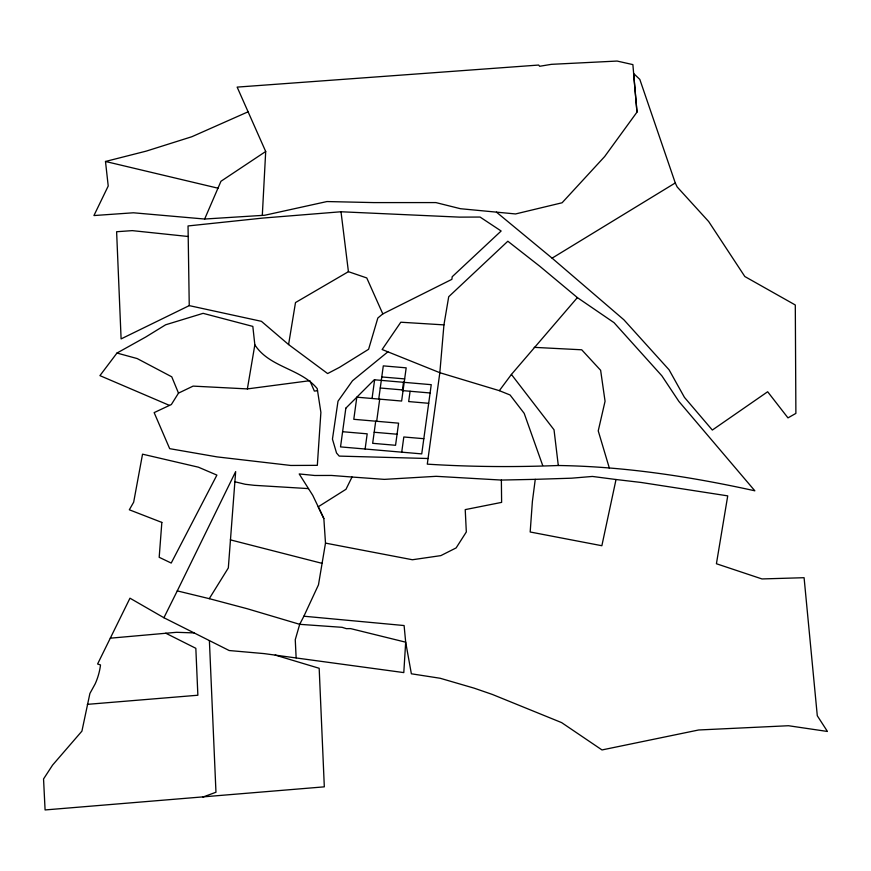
<?xml version="1.0" encoding="UTF-8"?>
<svg xmlns="http://www.w3.org/2000/svg" width="871" height="871" viewBox="0 0 871 871"><rect width="100%" height="100%" fill="white"/><g stroke="black" fill="none" stroke-linecap="round" stroke-linejoin="round"><path stroke-width="1.31" d="M262.334 214.865L265.699 151.489L237.141 87.111L538.681 65.042L539.617 66.283L551.43 64.334L617.104 61.057L632.879 64.606L636.984 112.13L604.67 156.54L562.1 202.769L515.556 213.95L460.443 208.713L435.881 202.584L373.964 202.595L326.963 201.549L264.806 215.235L204.652 219.035L133.405 212.785L93.937 215.551L108.222 186.013L105.489 161.473L146.197 151.129L191.849 136.725L248.028 111.836M177.27 590.897L235.66 471.592L228.322 567.957L209.269 598.66L177.27 590.897L163.911 617.735L229.182 650.528L264.153 653.609L403.796 672.597L405.679 642.188L404.1 625.541L303.892 616.222L299.7 624.322L295.258 639.695L296.14 657.855M443.938 324.883L439.833 372.701L427.291 464.145C471.015 466.932 514.587 467.194 558.3 465.506C624.572 466.475 690.191 476.568 754.841 490.798L678.879 401.411L661.884 375.837L614.044 322.662L577.375 297.599L539.835 266.286L507.837 241.234L448.717 296.728L443.938 324.883L400.802 322.216L382.129 349.521L439.833 372.701L499.333 390.665L510.068 394.988L524.19 413.355L542.666 465.408M616.026 479.518L592.4 476.448L571.583 478.19L535.262 479.344L532.388 501.456L530.178 531.996L601.861 545.725L616.026 479.518L641.1 482.458L727.731 495.871L716.419 563.744L761.973 578.943L804.085 577.702L817.292 715.755L827.45 731.466L788.484 725.728L698.651 729.985L602.003 749.942L561.61 722.603L492.3 694.427L474.129 688.155L440.193 678.269L411.373 673.795L405.679 642.188L350.588 628.601L346.364 628.655L342.118 627.327L299.7 624.322L247.048 608.687L209.269 598.66M365.112 449.011L367.192 433.823L342.608 431.711M372.059 398.428L374.617 379.8M375.706 421.194L372.668 443.317L395.554 445.288L398.591 423.164L353.789 419.31L356.827 397.176L401.629 401.041L406.18 367.845L383.294 365.874L378.743 399.07M376.675 421.281L379.712 399.147M403.491 382.282L402.358 390.589L430.1 392.973M401.727 452.169L403.817 436.981L423.829 438.701M410.089 391.253L408.673 401.575L428.684 403.295M254.844 344.84C269.466 367.595 300.767 368.444 317.218 388.618L320.887 412.397L317.327 465.343L290.805 465.462L216.999 456.883L169.682 448.663L154.145 412.614L171.358 404.525L178.501 393.115L193.101 386.114L247.375 388.912L254.844 344.84L252.83 326.407L203.106 313.342L165.642 324.785L145.686 337.055L116.975 353.049L99.925 375.63L169.486 405.407M288.584 344.557L295.498 302.564L348.422 271.676L366.767 277.947L382.805 313.898L377.84 318.013L368.596 349.282L339.44 367.388L327.627 373.561L288.584 344.557L261.42 321.323L189.247 305.623L121.102 338.906L116.616 231.73L132.283 230.63L188.201 236.498M535.262 479.344L501.369 480.063L436.153 476.317L384.351 479.377L352.026 477.025L345.983 489.295L318.231 506.791L323.849 518.561L325.493 543.112L318.47 584.844L303.892 616.222M275.203 655.079L319.178 668.286L324.317 786.84L45.085 809.943L43.55 778.957L52.576 765.097L81.918 731.139L89.898 693.479L95.222 683.779A69.68 65.761 -24.1 0 0 100.317 666.413L100.492 664.932L97.596 663.996L129.975 598.192L163.911 617.735M204.652 219.035L220.951 181.277L265.699 151.489M499.333 390.665L511.408 374.443L577.375 297.599M387.889 351.84L352.494 380.747L338.013 401.183L332.45 439.115L336.544 453.029L339.211 456.099L428.053 458.505M636.984 112.13L633.609 73.502L639.815 79.403L675.275 182.954L552.094 258.154L496.437 212.132M382.805 313.898L451.886 279.33L452.201 276.738L501.141 231.011L480.063 217.053L459.431 217.129L341.007 211.762L263.009 218.055L188.038 225.948L189.247 305.623M202.932 797.052L215.964 792.24L209.388 640.588M247.375 388.912L309.858 380.692L314.344 391.057L317.556 390.774M110.301 638.182L176.552 632.302L194.124 632.912M87.34 704.356L197.869 695.232L195.833 648.307L165.751 633.195M534.206 347.355L581.719 349.794L600.631 370.295L605.062 401.259L598.235 430.873L609.395 468.271M308.486 488.609L254.278 485.321L245.23 484.276L234.865 481.761M352.026 477.025L331.481 475.446L314.736 475.49L299.189 473.944L312.754 495.338L323.849 518.561M381.77 376.947L404.656 378.907M380.257 388.009L403.142 389.979M374.182 432.256L397.067 434.226M325.493 543.112L412.408 559.748L440.835 555.622L456.132 547.913L466.323 531.974L465.223 509.622L501.62 502.382L501.369 480.063M105.489 161.473L218.022 188.201M230.325 539.846L322.096 563.352M116.975 353.049L137.172 358.558L171.761 376.816L178.501 393.115M552.094 258.154L623.908 319.809L669.08 369.805L684.464 397.394L712.336 430.056L767.656 391.754L787.972 417.884L795.887 413.398L795.299 304.992L744.836 276.532L708.689 221.561L677.159 186.938L675.275 182.954M511.408 374.443L554.021 429.784L558.3 465.506M341.007 211.762L348.422 271.676M161.843 522.415L159.186 557.309L171.217 563.058L216.89 475.098L198.403 467.183L142.539 454.172L133.666 502.197L129.322 509.785L161.843 522.415M345.841 408.161L340.528 446.899L421.738 453.889L431.243 384.677L374.258 379.767L345.841 408.161"/></g></svg>
